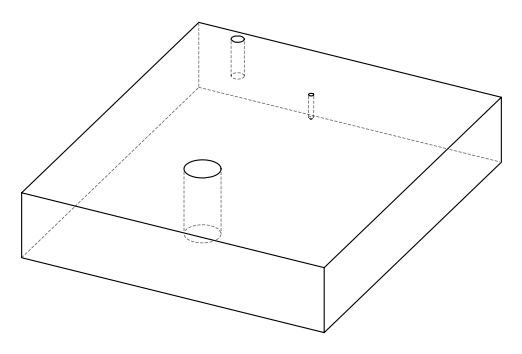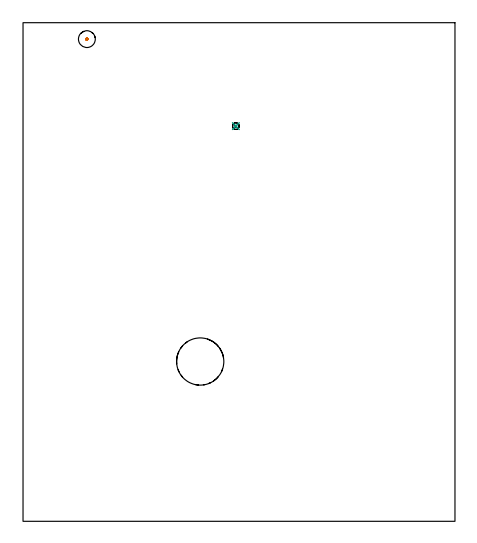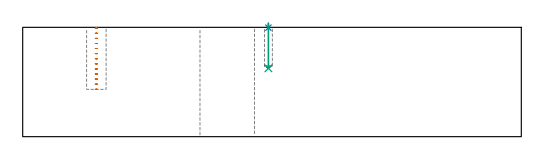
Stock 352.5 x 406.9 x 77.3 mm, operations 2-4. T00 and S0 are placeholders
(PLAN: 4 operations, 3 tool changes, 3.9 min)
(1 MILL_THROUGH_HOLE_FROM_SOLID_MATERIAL | STEP1HOLE | UGT0201_004 | Circular | 3.34 min | 89993 mm3)
(2 MILL_BLIND_HOLE_FROM_SOLID_MATERIAL | STEP1POCKET | UGT0201_130 | Spiral | 0.43 min | 6456 mm3)
(3 SPOT_DRILL | STEP1POCKET_1 | NXT0321_9005460120000 | 0.03 min | 1 mm3)
(4 DRILL_BLIND_HOLE_INTO_CENTER | STEP1POCKET_1 | UGT0301_450 | 0.13 min | 654 mm3)
(TOOL UGT0201_004 | End Mill 32 mm | D32 FL53 Z6)
(TOOL UGT0201_130 | Carbide End Mill 12.0 | D12 FL15 Z4)
(TOOL NXT0321_9005460120000 | NC Spot Drill, 142deg, 12mm, Carbide, Uncoated | D12 PA142 FL30 Z2)
(TOOL UGT0301_450 | Carbide Drill 5.5 mm | D5.5 PA118 FL57 Z2)
(OP 2 MILL_BLIND_HOLE_FROM_SOLID_MATERIAL)
G17 G21 G94 G90
T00 M6
G54
G17 G0 G90 X52.1 Y393.5 S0 M3
G43 Z87.3 H0
Z76.7
G94 G3 X52.525 Y393.925 R0.425 F250.
X52.1 Y394.35 R0.425
X51.25 Y393.5 R0.85
X52.1 Y394.35 R-0.85
X51.675 Y393.925 R0.425
X52.1 Y393.5 R0.425
G0 Z73.1
G3 X52.525 Y393.925 R0.425
X52.1 Y394.35 R0.425
X51.25 Y393.5 R0.85
X52.1 Y394.35 R-0.85
X51.675 Y393.925 R0.425
X52.1 Y393.5 R0.425
G0 Z69.5
G3 X52.525 Y393.925 R0.425
X52.1 Y394.35 R0.425
X51.25 Y393.5 R0.85
X52.1 Y394.35 R-0.85
X51.675 Y393.925 R0.425
X52.1 Y393.5 R0.425
G0 Z65.9
G3 X52.525 Y393.925 R0.425
X52.1 Y394.35 R0.425
X51.25 Y393.5 R0.85
X52.1 Y394.35 R-0.85
X51.675 Y393.925 R0.425
X52.1 Y393.5 R0.425
G0 Z62.3
G3 X52.525 Y393.925 R0.425
X52.1 Y394.35 R0.425
X51.25 Y393.5 R0.85
X52.1 Y394.35 R-0.85
X51.675 Y393.925 R0.425
X52.1 Y393.5 R0.425
G0 Z58.7
G3 X52.525 Y393.925 R0.425
X52.1 Y394.35 R0.425
X51.25 Y393.5 R0.85
X52.1 Y394.35 R-0.85
X51.675 Y393.925 R0.425
X52.1 Y393.5 R0.425
G0 Z55.1
G3 X52.525 Y393.925 R0.425
X52.1 Y394.35 R0.425
X51.25 Y393.5 R0.85
X52.1 Y394.35 R-0.85
X51.675 Y393.925 R0.425
X52.1 Y393.5 R0.425
G0 Z51.5
G3 X52.525 Y393.925 R0.425
X52.1 Y394.35 R0.425
X51.25 Y393.5 R0.85
X52.1 Y394.35 R-0.85
X51.675 Y393.925 R0.425
X52.1 Y393.5 R0.425
G0 Z47.9
G3 X52.525 Y393.925 R0.425
X52.1 Y394.35 R0.425
X51.25 Y393.5 R0.85
X52.1 Y394.35 R-0.85
X51.675 Y393.925 R0.425
X52.1 Y393.5 R0.425
G0 Z44.3
G3 X52.525 Y393.925 R0.425
X52.1 Y394.35 R0.425
X51.25 Y393.5 R0.85
X52.1 Y394.35 R-0.85
X51.675 Y393.925 R0.425
X52.1 Y393.5 R0.425
G0 Z40.7
G3 X52.525 Y393.925 R0.425
X52.1 Y394.35 R0.425
X51.25 Y393.5 R0.85
X52.1 Y394.35 R-0.85
X51.675 Y393.925 R0.425
X52.1 Y393.5 R0.425
G0 Z37.1
G3 X52.525 Y393.925 R0.425
X52.1 Y394.35 R0.425
X51.25 Y393.5 R0.85
X52.1 Y394.35 R-0.85
X51.675 Y393.925 R0.425
X52.1 Y393.5 R0.425
G0 Z33.5
G3 X52.525 Y393.925 R0.425
X52.1 Y394.35 R0.425
X51.25 Y393.5 R0.85
X52.1 Y394.35 R-0.85
X51.675 Y393.925 R0.425
X52.1 Y393.5 R0.425
G0 Z87.3
M5
M2
(OP 3 SPOT_DRILL)
G17 G21 G94 G90
T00 M6
G54
G17 G0 G90 X173.7 Y322.5 S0 M3
G43 Z87.3 H0
G94 G81 G98 Z77.063 F250. R80.3
G80
M5
M2
(OP 4 DRILL_BLIND_HOLE_INTO_CENTER)
G17 G21 G94 G90
T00 M6
G54
G17 G0 G90 X173.7 Y322.5 S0 M3
G43 Z87.3 H0
G94 G81 G98 Z48.3 F250. R79.3
G80
M5
M2
